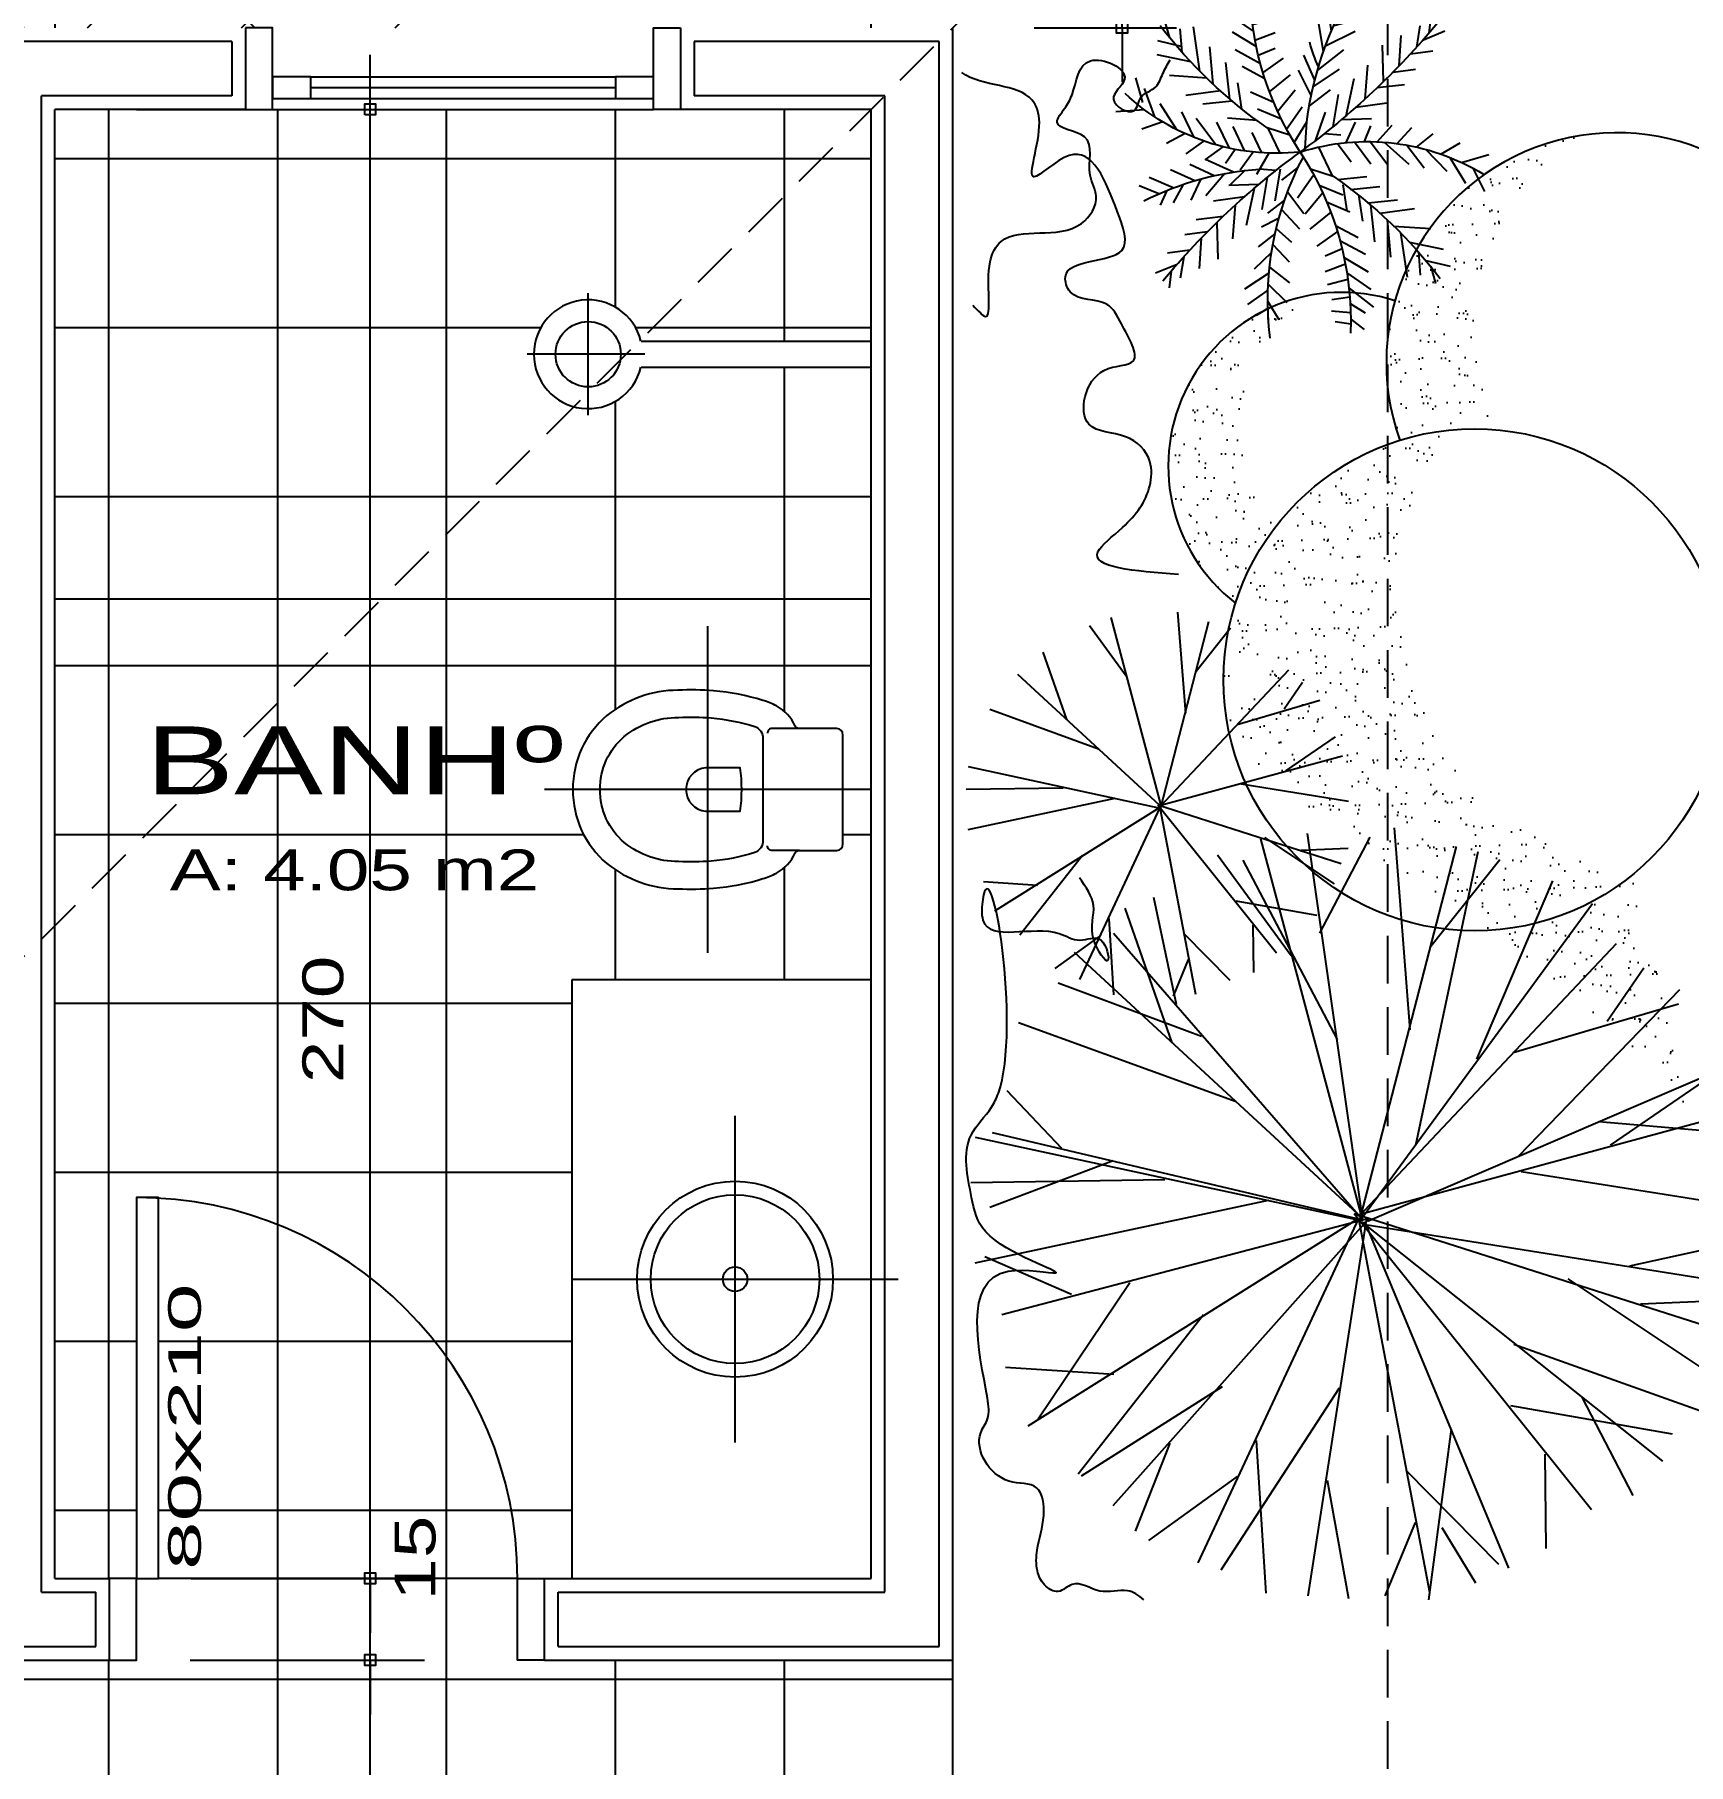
# Model space of a CAD drawing. Extents: x 2280 to 14192, y 1386 to 4696.
# Drawn here: x 5145.8 to 5449.8, y 3372.3 to 3690.2 of the extents above; entities that cross this region are included whole.
import ezdxf
from ezdxf.enums import TextEntityAlignment as Align

# ---------------------------------------------------------------- set-up
doc = ezdxf.new("R2010")
doc.units = 0
doc.header["$LTSCALE"] = 35
doc.linetypes.add('HIDDEN', pattern=[0.375, 0.25, -0.125])
doc.layers.get('0').update_dxf_attribs({"linetype": 'CONTINUOUS'})
doc.layers.get('DEFPOINTS').update_dxf_attribs({"linetype": 'CONTINUOUS'})
for name, color, linetype in [('COTA', 13, 'CONTINUOUS'), ('EQUIP', 7, 'CONTINUOUS'), ('EQUIP_I', 13, 'CONTINUOUS'), ('ESPECARQ', 2, 'CONTINUOUS'), ('ESQUADRIA', 2, 'CONTINUOUS'), ('HACHURA', 51, 'CONTINUOUS'), ('LINVISTA', 60, 'CONTINUOUS'), ('MOBIL_I', 13, 'CONTINUOUS'), ('PAREDE', 5, 'CONTINUOUS'), ('PROJECAO', 13, 'HIDDEN'), ('REG60-100', 7, 'CONTINUOUS'), ('UNIDADE', 4, 'CONTINUOUS'), ('VE', 118, 'CONTINUOUS'), ('VEGET', 108, 'CONTINUOUS'), ('VIDRO', 1, 'CONTINUOUS')]:
    doc.layers.add(name, color=color, linetype=linetype)
doc.styles.add('REGUA100', font='arial.ttf', dxfattribs={"width": 1.4})
doc.styles.add('REGUA60', font='romnswin.shx', dxfattribs={"width": 1.4})
doc.styles.get("Standard").update_dxf_attribs({"font": 'ISOCP'})
doc.dimstyles.new('ISO-25', dxfattribs={"dimtxt": 2.5, "dimasz": 2.5, "dimexe": 1.25, "dimexo": 0.625, "dimtad": 1, "dimdec": 4, "dimdsep": 46, "dimlunit": 6, "dimtxsty": 'Standard', "dimcen": 2.5, "dimadec": 0, "dimazin": 0, "dimtfac": 1, "dimtdec": 4, "dimtmove": 0, "dimatfit": 3, "dimfxl": 1, "dimtolj": 1, "dimtzin": 0, "dimarcsym": 0})
pattern_1 = [(360, (4414.2, 220.673), (8e-15, 31.0515), []), (90, (4414.2, 220.673), (-31.0515, 1e-14), [])]

# ---------------------------------------------------------------- blocks, each defined once
blk = doc.blocks.new('INDUNI1')
at = {"color": 0, "style": 'REGUA100', "width": 1.4, "flags": 8}
for tag, p in [('NOME1', (0, 0)), ('NOME2', (0, -4.286))]:
    blk.add_attdef(tag, text='', height=2.5, dxfattribs=at).set_placement(p, align=Align.CENTER)
at = {"layer": 'ESPECARQ', "style": 'REGUA60', "width": 1.4}
blk.add_attdef('AREA', text='', height=1.5, dxfattribs=at).set_placement((0, -7.813), align=Align.CENTER)
at = {"layer": 'ESPECARQ', "style": 'REGUA60', "width": 1.4, "flags": 8}
for tag, p in [('PISO', (0, -10.313)), ('REVPAR', (0, -12.813)), ('PEDIR', (0, -15.313))]:
    blk.add_attdef(tag, text='', height=1.5, dxfattribs=at).set_placement(p, align=Align.CENTER)
blk = doc.blocks.new('SAL41S_2')
at = {"layer": 'EQUIP_I'}
for radius in [18, 15.5, 2.25]:
    blk.add_circle((0, -26.5), radius, dxfattribs=at)
blk = doc.blocks.new('A$C3E6C4F49')
at = {"layer": 'ESPECARQ', "color": 1, "ltscale": 0.35}
blk.add_line((0, 30), (60, 30), dxfattribs=at)
blk.add_lwpolyline([(30, 0), (30, 60)], dxfattribs=at)
blk = doc.blocks.new('A$C49417C05')
at = {"layer": 'EQUIP', "ltscale": 0.35, "rotation": 180}
blk.add_blockref('SAL41S_2', (30, 3.5), dxfattribs=at)
at = {"layer": 'ESPECARQ', "ltscale": 0.35}
blk.add_blockref('A$C3E6C4F49', (0, 0), dxfattribs=at)
blk = doc.blocks.new('SAP31S_2')
at = {"layer": 'EQUIP', "color": 0, "linetype": 'ByBlock'}
blk.add_lwpolyline([(0, -7.35), (-10, -7.35, 0.411177), (-11.2, -8.45), (-11.2, -15.35, -0.293607), (-11.65, -16.15, 0.168721), (-15.35, -19.55, 0.065493), (-16.38, -22.07, 0.054217), (-18.13, -31.13, 0.032691), (-18.25, -37.67, 0.170487), (-13.61, -50.73, 0.222764), (0, -57, 0.222764), (13.61, -50.73, 0.170487), (18.25, -37.67, 0.032691), (18.13, -31.13, 0.054217), (16.38, -22.07, 0.065493), (15.35, -19.55, 0.168721), (11.65, -16.15, -0.293607), (11.2, -15.35), (11.2, -8.45, 0.411177), (10, -7.35)], format="xyb", close=True, dxfattribs=at)
at = {"layer": 'EQUIP_I'}
for points in [[(-11.2, -15.35), (-11.2, -20.4, 0.448446), (-10.35, -21.2)], [(11.2, -15.35), (11.2, -20.4, -0.448446), (10.35, -21.2)], [(-0.05, -57, 0.000669), (0, -57, 0.170487)]]:
    blk.add_lwpolyline(points, format="xyb", dxfattribs=at)
for points in [[(0, -52, -0.222371), (-9.75, -47.55, -0.171293), (-13.25, -37.55, -0.033324), (-13.15, -31.55, -0.054221), (-11.6, -23.55, -0.314946), (-9.35, -22.05), (0, -22.05), (9.35, -22.05, -0.314946), (11.6, -23.55, -0.054221), (13.15, -31.55, -0.033324), (13.25, -37.55, -0.171293), (9.75, -47.55, -0.222371)], [(4, -32.55), (4, -26.25, 0.075), (-4, -26.25), (-4, -32.55, 0.9125)]]:
    blk.add_lwpolyline(points, format="xyb", close=True, dxfattribs=at)
blk = doc.blocks.new('A$C198B71F5')
at = {"layer": 'EQUIP', "ltscale": 0.35, "rotation": 89.99999999999999}
blk.add_blockref('SAP31S_2', (-2.18, 30), dxfattribs=at)
at = {"layer": 'ESPECARQ', "ltscale": 0.35, "rotation": 270}
blk.add_blockref('A$C3E6C4F49', (0, 60), dxfattribs=at)
blk = doc.blocks.new('SACHS__2')
at = {"layer": 'EQUIP', "color": 0, "linetype": 'ByBlock'}
for p, q in [((42.29, 2.4), (0, 2.4)), ((0, 2.4), (0, -2.4)), ((42.29, -2.4), (0, -2.4))]:
    blk.add_line(p, q, dxfattribs=at)
blk.add_arc((52, 0), 10, 193.8865, 166.1135, dxfattribs=at)
at = {"layer": 'EQUIP_I'}
for p, q in [((52, 11.2), (52, -11.2)), ((41.6, 0), (63.2, 0))]:
    blk.add_line(p, q, dxfattribs=at)
blk.add_circle((52, 0), 6, dxfattribs=at)
blk = doc.blocks.new('ARVE07P')
for p, q in [((-0.034, 0.376), (-0.0052, 0.4937)), ((-0.0211, 0.2785), (-0.1024, 0.4764)), ((0.0077, -0.006), (-0.0473, 0.4838)), ((0.1023, 0.1933), (0.113, 0.4711)), ((-0.1944, 0.2383), (-0.1892, 0.4486)), ((0.0051, -0.0043), (0.2231, 0.4338)), ((0.1577, 0.2986), (0.2678, 0.4063)), ((0.0077, -0.006), (-0.3045, 0.3662)), ((0.2497, 0.1535), (0.352, 0.3486)), ((-0.2468, 0.2936), (-0.3651, 0.3186)), ((0.3125, 0.2633), (0.3886, 0.2961)), ((-0.3019, 0.1232), (-0.3965, 0.2633)), ((0.0051, 0.0006), (0.4123, 0.2559)), ((0.0025, 0.0006), (-0.4489, 0.1834)), ((-0.3651, 0.1482), (-0.4648, 0.1285)), ((0.3624, 0.0232), (0.4884, 0.0883)), ((0.0025, 0.0031), (0.4939, 0.0306)), ((0.0025, 0.0006), (-0.47, -0.1145)), ((0.0025, 0.0006), (-0.3414, -0.3625)), ((0, 0.0031), (0.0081, -0.5002)), ((0.0081, 0.0031), (0.4544, -0.217)), ((0.2523, 0.0182), (0.5017, -0.0519)), ((-0.3019, -0.0719), (-0.4911, -0.0219)), ((0.0081, -0.0018), (0.2652, -0.4224)), ((-0.3518, -0.0871), (-0.4545, -0.1822)), ((0.0025, -0.117), (-0.1497, -0.4699)), ((0.3151, -0.1494), (0.423, -0.2674)), ((-0.1574, -0.1695), (-0.3887, -0.2871)), ((0.1182, -0.1822), (0.1629, -0.4752)), ((0.0025, -0.2522), (-0.0499, -0.4949)), ((-0.2546, -0.2674), (-0.2731, -0.4051)), ((0.1762, -0.2773), (0.3336, -0.3699)), ((0.3336, -0.3699), (0.3336, -0.3699))]:
    blk.add_line(p, q)
blk = doc.blocks.new('FLOR2')
at = {"layer": 'VE', "color": 82}
for p, q in [((-80.3, 253.3), (-101.6, 282.1)), ((-82.6, 266.8), (-71.8, 290.5)), ((-77.5, 238.1), (-64.7, 269)), ((53.7, 258.4), (40.8, 273)), ((53.2, 243.8), (73.7, 286)), ((-74.7, 224.4), (-101.7, 246.3)), ((-69.4, 199.7), (-47.7, 241.3)), ((52.3, 229.2), (26.3, 258.5)), ((51.1, 215.2), (79.6, 258.5)), ((49.4, 200.4), (16.6, 234.2)), ((48.1, 190.9), (79.6, 229.4)), ((-66.3, 186.3), (-93.5, 208.1)), ((-61.3, 166.2), (-30.7, 213.6)), ((43.9, 166.6), (16.6, 210)), ((42.1, 157.4), (74.8, 195.4)), ((187.8, 178.2), (161.1, 191.4)), ((197.1, 193.1), (174.8, 202.3)), ((193, 186.4), (218.9, 189.4)), ((-57.8, 153.1), (-91, 179.1)), ((-50.9, 128.4), (-27.3, 174.9)), ((34.9, 127.8), (16.6, 176)), ((174.2, 158.1), (152.7, 176.1)), ((179.9, 166.3), (207.2, 166.2)), ((-228.8, 121.8), (-258.8, 154)), ((-195.2, 116.4), (-211.3, 146.7)), ((-157.4, 106.1), (-168.5, 136.9)), ((-45.4, 110.2), (-82.7, 140.9)), ((-39.3, 91.1), (-19.9, 146.4)), ((27.5, 102.9), (6.9, 146.9)), ((30.7, 113.1), (65.1, 137.2)), ((141.8, 117.9), (121.5, 144.1)), ((157.5, 136.3), (134.7, 159.9)), ((166, 147.1), (213.3, 152.2)), ((-248.3, 123.4), (-282.9, 101.8)), ((-209.5, 119.1), (-251.1, 97.5)), ((-171.1, 110.4), (-216.8, 98.5)), ((-128.8, 95.1), (-135.3, 128.2)), ((-101.1, 81.5), (-107.5, 115.3)), ((-36.3, 82.2), (-75, 107.5)), ((-30.9, 66.6), (-12.1, 113)), ((17.2, 73.9), (2, 112.9)), ((23.1, 89.8), (60.2, 112.9)), ((105, 81.1), (89.8, 117)), ((125.4, 100.5), (108.7, 123.5)), ((134.9, 110.4), (178, 110.1)), ((150.9, 128.4), (195.6, 131.1)), ((-143, 100.9), (-184.2, 85)), ((-110.7, 86.6), (-160.6, 77.4)), ((-84.2, 71.5), (-80.2, 97.5)), ((-61, 55.7), (-56.7, 89.9)), ((54.7, 41.9), (48.8, 84.2)), ((81.1, 61.1), (66.9, 100.4)), ((115.6, 91), (160.4, 89.1)), ((189.8, 32.5), (233.7, 85.8)), ((-91.7, 76.1), (-133.4, 59.7)), ((-71.4, 63.1), (-110.4, 47.3)), ((-25, 50.2), (-47.6, 61.3)), ((-18.6, 33.4), (-9.2, 79.1)), ((28.8, 25.6), (25.9, 67.6)), ((97.7, 74.8), (137.5, 72.5)), ((127.7, 19.7), (162.5, 64.9)), ((161.6, 26), (195.9, 72.7)), ((228.3, 43.3), (249.4, 72.6)), ((256.3, 52.6), (276.4, 71.1)), ((-79, 0.2), (-115.2, 27.6)), ((-50.4, 47.4), (-82.6, 34.3)), ((-27.9, 27.5), (-69, 0.4)), ((-11.4, 15.4), (7.9, 51.4)), ((7.7, 13.9), (7.9, 51.4)), ((43.6, 34.6), (82.9, 28.8)), ((67, 50.6), (105.8, 45.4)), ((103.6, 16.2), (129.9, 47.5)), ((175.1, 28.9), (226.4, 2.4)), ((209.1, 37.6), (258.9, 19.8)), ((234.1, 50.4), (269.5, 38.8)), ((-190.4, -16.5), (-241.7, 10.1)), ((-162.2, -10.6), (-203.9, 23.1)), ((-138.3, -6.5), (-174.5, 20.9)), ((-104.1, -2.9), (-140.4, 24.4)), ((-34.8, -7.8), (-70.5, 0.7)), ((17.8, -11.5), (53.6, 12.1)), ((19.5, 20.2), (55.1, 11.7)), ((74.5, 13.1), (115.2, -7.4)), ((122.9, 19), (159.1, -8.4)), ((146.8, 23), (188.6, -10.7)), ((-260.6, -36.3), (-297.5, -24.2)), ((-224.4, -25.1), (-274.3, -7.4)), ((-205.1, -20), (-249, -73.3)), ((-176.9, -13.5), (-211.2, -60.3)), ((-143.1, -7.2), (-177.8, -52.5)), ((-119, -3.8), (-145.3, -35)), ((-90.2, -2.9), (-116.5, -34.1)), ((-59, -22.2), (-98.2, -16.3)), ((-43.8, -14.7), (-40.9, -56.7)), ((-17.4, -15.4), (-5.3, -45.9)), ((32.9, -20.5), (32.1, -58.5)), ((42.4, -25.6), (71.3, -6.3)), ((66.1, -36.8), (101.2, -13.5)), ((88.6, -45.5), (126.2, -21)), ((-271.7, -40.1), (-291.8, -58.6)), ((-243.7, -30.8), (-264.8, -60.1)), ((-82.4, -38.1), (-121.1, -32.9)), ((-96.4, -48.6), (-82.2, -87.9)), ((-70, -29.4), (-64.1, -71.7)), ((5.3, -32.4), (-13.4, -78.7)), ((9.6, -37.7), (32.3, -48.8)), ((54.4, -31.5), (57.1, -66)), ((80.3, -42.5), (81.7, -68.7)), ((98.9, -48.8), (111.9, -80.7)), ((109.3, -51.9), (156.4, -33)), ((143.9, -59.5), (181, -35.7)), ((173.3, -63.2), (215.7, -42.4)), ((212.6, -64.1), (249.1, -34.6)), ((240.1, -54.5), (268.6, -27.6)), ((-131, -78.5), (-175.7, -76.6)), ((-113, -62.3), (-152.8, -60)), ((-120.3, -68.7), (-105.1, -104.5)), ((-23.5, -56.8), (-61.5, -71.9)), ((-25.5, -69.9), (-13.5, -100.4)), ((15.6, -54.2), (-3.2, -100.5)), ((23.9, -78.7), (4.6, -133.9)), ((21, -69.7), (59.6, -95)), ((50.8, -62.6), (58.9, -94.5)), ((64.2, -73.5), (111.4, -79.4)), ((128.7, -56.7), (141.8, -87.8)), ((159, -61.7), (176, -89.7)), ((198, -64.3), (219.9, -90.7)), ((232.1, -62.8), (267.9, -88.5)), ((-150.3, -97.9), (-193.3, -97.6)), ((-157.1, -105.4), (-136.8, -131.7)), ((-140.7, -88), (-124, -111.1)), ((-28.9, -84.6), (-68.3, -95.7)), ((-31.5, -100), (-16.7, -124.3)), ((30, -97.7), (67.4, -128.4)), ((74.6, -82.5), (81.9, -127.1)), ((87.1, -94.1), (128.1, -98.7)), ((-166.3, -115.9), (-211, -118.7)), ((-172.9, -123.8), (-150, -147.4)), ((-37.2, -114.1), (-68.5, -119.5)), ((-39.9, -122.1), (-27.9, -152.6)), ((35.5, -115.9), (12, -162.5)), ((101.9, -109), (98.1, -145.2)), ((108.6, -116.2), (149.5, -121.2)), ((120.9, -130.2), (119.1, -162.8)), ((-181.4, -134.6), (-228.6, -139.7)), ((-195.2, -153.8), (-222.5, -153.8)), ((-189.5, -145.7), (-168.1, -163.6)), ((-45.5, -137.8), (-81, -147.5)), ((-50.1, -149.5), (-40.8, -185.5)), ((45.9, -153.7), (15.3, -201.1)), ((42.5, -140.6), (75.6, -166.6)), ((131.2, -142.8), (171.4, -148.5)), ((137.7, -151.4), (134.9, -176.1)), ((-208.4, -174), (-234.3, -177)), ((-212.4, -180.7), (-190.1, -189.9)), ((-203.2, -165.8), (-176.5, -178.9)), ((-59.4, -170.6), (-98.3, -175.1)), ((-63.4, -178.9), (-44, -219.3)), ((50.9, -173.8), (78.2, -195.6)), ((145.5, -162.1), (177.9, -167.4)), ((-71.3, -194.2), (-110.7, -203.1)), ((-75.6, -202), (-60.4, -237.2)), ((54.1, -187.2), (32.4, -228.8)), ((59.4, -211.9), (86.4, -233.9)), ((-84.5, -217), (-113.5, -232.1)), ((-90.3, -226.2), (-80.6, -245)), ((62.1, -225.6), (49.4, -256.6)), ((67.3, -254.3), (56.5, -278)), ((64.9, -240.8), (86.2, -269.6))]:
    blk.add_line(p, q, dxfattribs=at)
for centre, radius, start, end in [((1087.9, 462.4), 1186.7, 188.516, 202.6061), ((-486.5, 269.5), 540.3, 336.1944, 2.2987), ((-211.8, 435.3), 475.2, 295.4351, 330.987), ((-111.8, 349.6), 262, 304.4561, 313.2891), ((-266.2, -219.1), 342.9, 41.079, 90.2435), ((11.4, 742.8), 732.4, 273.4205, 291.3892), ((-26.8, -730.3), 732.4, 93.4205, 111.3892), ((196.4, -422.9), 475.2, 115.4351, 150.987), ((-481.7, 27.7), 466.5, 321.3423, 356.988), ((200.6, 278.7), 342.9, 232.5988, 281.7634), ((-1103.2, -449.9), 1186.7, 8.516, 22.6061), ((-241, -435.3), 473.3, 32.1218, 54.7349)]:
    blk.add_arc(centre, radius, start, end, dxfattribs=at)
blk = doc.blocks.new('A$C13283FC8')
at = {"layer": 'VEGET', "ltscale": 0.35}
h = blk.add_hatch(dxfattribs=at)
h.set_pattern_fill('AR-SAND,_O', color=256, scale=0.12, angle=309.8856)
h.set_pattern_definition([(281.74331, (-2933.2584, 401.8604), (-3.979591, -4.323351), [0, -4.63296, 0, -5.1816, 0, -4.953]), (311.7433, (-2933.2584, 401.8604), (-1.52963, -10.03749), [0, -2.49936, 0, -4.17576, 0, -1.6002]), (351.74331, (-2936.098, 404.308), (7.178755, -6.209839), [0, -1.524, 0, -5.4864, 0, -7.1628]), (1.7433, (-2936.098, 404.308), (5.194157, -8.008235), [0, -0.762, 0, -3.59664, 0, -4.1148])])
edge = h.paths.add_edge_path()
edge.add_ellipse((94.25, 169.12), major_axis=(-32.6, 32.63), ratio=1, start_angle=6.8871, end_angle=27.2758)
edge.add_ellipse((69.86, 208.42), major_axis=(-22.56, 22.58), ratio=1, start_angle=-35.8626, end_angle=97.2756, ccw=False)
edge.add_ellipse((79.2, 215.89), major_axis=(-19.8, 19.82), ratio=1, start_angle=345.9313, end_angle=445.7764)
edge = h.paths.add_edge_path()
edge.add_ellipse((94.25, 169.12), major_axis=(-32.63, -32.6), ratio=1, start_angle=48.2922, end_angle=84.5772, ccw=False)
edge.add_spline(control_points=[(133.27, 90.7), (119.32, 104.93), (93, 127.91), (63.81, 146.33), (50.79, 153.66)], knot_values=[1120.512138, 1120.512138, 1120.512138, 1120.512138, 1219.571794, 1294.919175, 1294.919175, 1294.919175, 1294.919175], degree=3, periodic=0)
edge.add_line((95.12, 124.41), (95.49, 131.8))
edge.add_line((95.49, 131.8), (91.68, 127.03))
edge.add_ellipse((94.25, 169.12), major_axis=(-32.6, 32.63), ratio=1, start_angle=421.6494, end_angle=424.6142, ccw=False)
edge.add_line((50.05, 155.93), (54.51, 155.22))
edge.add_line((54.51, 155.22), (50.76, 157.2))
edge.add_line((50.76, 157.2), (49.72, 157.1))
edge.add_ellipse((94.25, 169.12), major_axis=(-32.6, 32.63), ratio=1, start_angle=417.3446, end_angle=420.1386, ccw=False)
edge.add_line((49.19, 159.28), (53.23, 162.6))
edge.add_line((53.23, 162.6), (48.78, 161.39))
edge.add_ellipse((94.25, 169.12), major_axis=(-32.63, -32.6), ratio=1, start_angle=319.2733, end_angle=324.6803, ccw=False)
edge.add_ellipse((94.25, 169.12), major_axis=(-32.6, 32.63), ratio=1, start_angle=320.7025, end_angle=409.2733, ccw=False)
edge.add_ellipse((132.24, 184.94), major_axis=(-36.87, -36.83), ratio=1, start_angle=-80.2252, end_angle=35.5049)
edge = h.paths.add_edge_path()
edge.add_ellipse((94.25, 169.12), major_axis=(-32.6, 32.63), ratio=1, start_angle=309.1894, end_angle=332.3708)
edge.add_ellipse((120.35, 227.36), major_axis=(-29.9, 29.93), ratio=1, start_angle=323.9355, end_angle=424.6529, ccw=False)
edge.add_ellipse((136.63, 233.78), major_axis=(-29.78, -29.75), ratio=1, start_angle=257.8639, end_angle=341.5095)
blk.add_circle((94.25, 169.12), 46.13, dxfattribs=at)
for centre, radius, start, end in [((120.35, 227.36), 42.3, 292.0982, 199.6229), ((69.86, 208.42), 31.91, 72.1891, 232.2457)]:
    blk.add_arc(centre, radius, start, end, dxfattribs=at)
for points, knots in [([(2.06, 237.95), (3.06, 236.88), (6.15, 233.47), (3.87, 244.62), (8.78, 253.33), (20.33, 248.84), (25.74, 257.61), (22.43, 262.58), (25.39, 269.9), (15.91, 270.37), (19.09, 274.25), (20.99, 277.58), (21.6, 285.57), (32.99, 280.34), (25.65, 275.82), (32.21, 272.18), (32.52, 276.88), (35.95, 277.57), (36.87, 280.64), (37.84, 282.25), (38.32, 283.05)], [204.210503, 204.210503, 204.210503, 204.210503, 210.450777, 227.18311, 234.30736, 259.533939, 269.031507, 275.744101, 287.612719, 297.099798, 301.849297, 306.597365, 318.471114, 330.330349, 337.454598, 344.570293, 349.319792, 354.62839, 359.37789, 364.127389, 364.127389, 364.127389, 364.127389]), ([(39.85, 188.5), (31.75, 189.1), (20.31, 189.95), (30.9, 197.83), (34.69, 202.96), (35.17, 210.1), (30.35, 214.86), (20.51, 214.3), (23.3, 227.39), (34.06, 226.51), (29.5, 233.96), (26.85, 239.61), (20.19, 238.38), (17.5, 246.82), (32.37, 245.14), (27.76, 257.45), (22.8, 270.39), (10.18, 257.27), (15.35, 270.06), (12.24, 279.12), (3.86, 277.92), (0, 280.75)], [0, 0, 0, 0, 25.665497, 36.27573, 51.469321, 58.978119, 69.596004, 81.459359, 98.577314, 108.065164, 119.938913, 127.446353, 139.310568, 144.060068, 163.183022, 175.289854, 197.802074, 210.450777, 227.18311, 234.30736, 257.479785, 257.479785, 257.479785, 257.479785]), ([(33.48, 0), (32.52, 0.89), (30.17, 2.39), (25.27, 0.62), (20.9, 4.18), (17.84, 0.81), (14.9, 2.69), (13.58, 5.59), (13.76, 10.18), (15.52, 14.71), (14.67, 21.88), (6.44, 20.68), (1.56, 28.73), (5.28, 33.48), (3.75, 43.57), (-1.26, 63.65), (24.56, 58.38), (3.48, 64.97), (1.64, 75.24), (-0.46, 84.51), (5.1, 89.52), (11.4, 102.46), (4.93, 142.77), (3.05, 120), (15.33, 124.98), (21.43, 120.47), (26.1, 122.92), (27.84, 114.98), (22.7, 122.63), (25.35, 127.43), (22.82, 131.03), (21.63, 132.73)], [218.200253, 218.200253, 218.200253, 218.200253, 224.131395, 232.60866, 241.347368, 246.087397, 250.827379, 255.570772, 261.936148, 272.754657, 281.502492, 290.24125, 307.342719, 312.086112, 318.451488, 357.853921, 372.335093, 397.057912, 408.482214, 427.578341, 438.18282, 442.92619, 502.487338, 508.852714, 532.548181, 539.250821, 545.608718, 552.31763, 559.965115, 570.574009, 580.060773, 580.060773, 580.060773, 580.060773])]:
    blk.add_open_spline(points, degree=3, knots=knots, dxfattribs=at)
at = {"layer": 'VEGET', "ltscale": 0.35, "extrusion": (0, 0, -1)}
for name, p, xscale, yscale, zscale, rotation in [('FLOR2', (-61.04, 265.96), 0.1189726561002201, 0.1189726561002201, -0.1189726561002201, 31.26095674170154), ('ARVE07P', (-36.33, 145.51), 71.78676003025402, 71.78676003025402, -71.786760030254, 101.2885765703265), ('ARVE07P', (-73.45, 70.07), 143.573520060508, 143.573520060508, -143.573520060508, 215.3087802140127), ('ARVE07P', (-72.75, 69.8), 143.573520060508, 143.573520060508, -143.573520060508, 101.2885765703265)]:
    blk.add_blockref(name, p, dxfattribs=dict(at, xscale=xscale, yscale=yscale, zscale=zscale, rotation=rotation))
blk = doc.blocks.new('COTAPT')
at = {"color": 0, "linetype": 'ByBlock'}
blk.add_line((0, 0), (200, 0), dxfattribs=at)
at = {"color": 6, "linetype": 'ByBlock'}
blk.add_lwpolyline([(-20, 20), (20, 20), (20, -20), (-20, -20)], close=True, dxfattribs=at)
blk = doc.blocks.new('*D178')
at = {"color": 0, "linetype": 'ByBlock'}
for p, q in [((5174.44, 3391.45), (5217.51, 3391.45)), ((5207.51, 3291.5), (5207.51, 3391.4)), ((5174.44, 3291.45), (5217.51, 3291.45))]:
    blk.add_line(p, q, dxfattribs=at)
at = {"layer": 'DEFPOINTS', "color": 0, "linetype": 'ByBlock'}
for p in [(5159.44, 3391.45), (5207.51, 3391.45), (5159.44, 3291.45)]:
    blk.add_point(p, dxfattribs=at)
at = {"color": 0, "linetype": 'ByBlock', "xscale": 0.05, "yscale": 0.05, "zscale": 0.05}
for p, rotation in [((5207.51, 3391.45), 90), ((5207.51, 3291.45), 270)]:
    blk.add_blockref('COTAPT', p, dxfattribs=dict(at, rotation=rotation))
at = {"color": 2, "linetype": 'ByBlock', "insert": (5198.86, 3341.45), "char_height": 7.5, "attachment_point": 5, "rotation": 90, "style": 'REGUA60'}
blk.add_mtext('\\A1;100', dxfattribs=at)
blk = doc.blocks.new('*D179')
at = {"color": 0, "linetype": 'ByBlock'}
for p, q in [((5174.58, 3406.45), (5217.51, 3406.45)), ((5207.51, 3391.5), (5207.51, 3406.4))]:
    blk.add_line(p, q, dxfattribs=at)
at = {"layer": 'DEFPOINTS', "color": 0, "linetype": 'ByBlock'}
for p in [(5159.58, 3406.45), (5207.51, 3406.45), (5159.44, 3391.45)]:
    blk.add_point(p, dxfattribs=at)
at = {"color": 0, "linetype": 'ByBlock', "xscale": 0.05, "yscale": 0.05, "zscale": 0.05}
for p, rotation in [((5207.51, 3406.45), 90), ((5207.51, 3391.45), 270)]:
    blk.add_blockref('COTAPT', p, dxfattribs=dict(at, rotation=rotation))
at = {"color": 2, "linetype": 'ByBlock', "insert": (5215.81, 3410.18), "char_height": 7.5, "attachment_point": 5, "rotation": 90, "style": 'REGUA60'}
blk.add_mtext('\\A1;15', dxfattribs=at)
blk = doc.blocks.new('*D180')
at = {"color": 0, "linetype": 'ByBlock'}
for p, q in [((5164.58, 3676.45), (5217.51, 3676.45)), ((5207.51, 3406.5), (5207.51, 3676.4))]:
    blk.add_line(p, q, dxfattribs=at)
at = {"layer": 'DEFPOINTS', "color": 0, "linetype": 'ByBlock'}
for p in [(5149.58, 3676.45), (5207.51, 3676.45), (5159.58, 3406.45)]:
    blk.add_point(p, dxfattribs=at)
at = {"color": 0, "linetype": 'ByBlock', "xscale": 0.05, "yscale": 0.05, "zscale": 0.05}
for p, rotation in [((5207.51, 3676.45), 90), ((5207.51, 3406.45), 270)]:
    blk.add_blockref('COTAPT', p, dxfattribs=dict(at, rotation=rotation))
at = {"color": 2, "linetype": 'ByBlock', "insert": (5198.86, 3509.19), "char_height": 7.5, "attachment_point": 5, "rotation": 90, "style": 'REGUA60'}
blk.add_mtext('\\A1;270', dxfattribs=at)
blk = doc.blocks.new('*D182')
at = {"color": 0, "linetype": 'ByBlock'}
for p, q in [((5307.08, 3793.3), (5313.41, 3814.4)), ((5313.41, 3814.4), (5338.71, 3814.4)), ((5299.58, 3691.45), (5299.58, 3803.3)), ((5314.53, 3793.3), (5299.63, 3793.3))]:
    blk.add_line(p, q, dxfattribs=at)
at = {"layer": 'DEFPOINTS', "color": 0, "linetype": 'ByBlock'}
for p in [(5299.58, 3793.3), (5314.58, 3691.45), (5299.58, 3676.45)]:
    blk.add_point(p, dxfattribs=at)
at = {"color": 0, "linetype": 'ByBlock', "xscale": 0.05, "yscale": 0.05, "zscale": 0.05, "rotation": 180}
blk.add_blockref('COTAPT', (5299.58, 3793.3), dxfattribs=at)
at = {"color": 0, "linetype": 'ByBlock', "xscale": 0.05, "yscale": 0.05, "zscale": 0.05}
blk.add_blockref('COTAPT', (5314.58, 3793.3), dxfattribs=at)
at = {"color": 2, "linetype": 'ByBlock', "insert": (5318.31, 3814.4), "char_height": 7.5, "attachment_point": 4, "style": 'REGUA60'}
blk.add_mtext('\\A1;15', dxfattribs=at)
blk = doc.blocks.new('*D183')
at = {"color": 0, "linetype": 'ByBlock'}
for p, q in [((5149.58, 3691.45), (5149.58, 3803.3)), ((5299.53, 3793.3), (5149.63, 3793.3))]:
    blk.add_line(p, q, dxfattribs=at)
at = {"layer": 'DEFPOINTS', "color": 0, "linetype": 'ByBlock'}
for p in [(5149.58, 3793.3), (5149.58, 3676.45), (5299.58, 3676.45)]:
    blk.add_point(p, dxfattribs=at)
at = {"color": 0, "linetype": 'ByBlock', "xscale": 0.05, "yscale": 0.05, "zscale": 0.05, "rotation": 180}
blk.add_blockref('COTAPT', (5149.58, 3793.3), dxfattribs=at)
at = {"color": 0, "linetype": 'ByBlock', "xscale": 0.05, "yscale": 0.05, "zscale": 0.05}
blk.add_blockref('COTAPT', (5299.58, 3793.3), dxfattribs=at)
at = {"color": 2, "linetype": 'ByBlock', "insert": (5224.58, 3801.95), "char_height": 7.5, "attachment_point": 5, "style": 'REGUA60'}
blk.add_mtext('\\A1;150', dxfattribs=at)
blk = doc.blocks.new('*D184')
at = {"color": 0, "linetype": 'ByBlock'}
for p, q in [((5142.08, 3793.3), (5148.41, 3814.4)), ((5148.41, 3814.4), (5173.71, 3814.4)), ((5134.58, 3691.45), (5134.58, 3803.3)), ((5149.53, 3793.3), (5134.63, 3793.3))]:
    blk.add_line(p, q, dxfattribs=at)
at = {"layer": 'DEFPOINTS', "color": 0, "linetype": 'ByBlock'}
for p in [(5134.58, 3793.3), (5134.58, 3676.45), (5149.58, 3676.45)]:
    blk.add_point(p, dxfattribs=at)
at = {"color": 0, "linetype": 'ByBlock', "xscale": 0.05, "yscale": 0.05, "zscale": 0.05, "rotation": 180}
blk.add_blockref('COTAPT', (5134.58, 3793.3), dxfattribs=at)
at = {"color": 0, "linetype": 'ByBlock', "xscale": 0.05, "yscale": 0.05, "zscale": 0.05}
blk.add_blockref('COTAPT', (5149.58, 3793.3), dxfattribs=at)
at = {"color": 2, "linetype": 'ByBlock', "insert": (5153.31, 3814.4), "char_height": 7.5, "attachment_point": 4, "style": 'REGUA60'}
blk.add_mtext('\\A1;15', dxfattribs=at)
blk = doc.blocks.new('*D200')
at = {"color": 0, "linetype": 'ByBlock'}
for p, q in [((5329.58, 3841.45), (5355.71, 3841.45)), ((5345.71, 3691.5), (5345.71, 3841.4)), ((5329.58, 3691.45), (5355.71, 3691.45))]:
    blk.add_line(p, q, dxfattribs=at)
at = {"layer": 'DEFPOINTS', "color": 0, "linetype": 'ByBlock'}
for p in [(5314.58, 3841.45), (5345.71, 3841.45), (5314.58, 3691.45)]:
    blk.add_point(p, dxfattribs=at)
at = {"color": 0, "linetype": 'ByBlock', "xscale": 0.05, "yscale": 0.05, "zscale": 0.05}
for p, rotation in [((5345.71, 3841.45), 90), ((5345.71, 3691.45), 270)]:
    blk.add_blockref('COTAPT', p, dxfattribs=dict(at, rotation=rotation))
at = {"color": 2, "linetype": 'ByBlock', "insert": (5337.06, 3766.45), "char_height": 7.5, "attachment_point": 5, "rotation": 90, "style": 'REGUA60'}
blk.add_mtext('\\A1;150', dxfattribs=at)

msp = doc.modelspace()

# ---------------------------------------------------------------- hatches: boundary and pattern name
at = {"layer": 'HACHURA'}
h = msp.add_hatch(dxfattribs=at)
h.set_pattern_fill('PDRETG', color=256, scale=200, angle=45, style=0)
h.set_pattern_definition([(45, (4414.2, 220.67), (-141.421, 141.421), [150, -50]), (45, (4407.13, 227.74), (-141.421, 141.421), [-60, 60, -30, 50]), (45, (4400.06, 234.81), (-141.421, 141.421), [-90, 110]), (45, (4392.99, 241.89), (-141.421, 141.421), [90, -110]), (45, (4385.92, 248.96), (-141.421, 141.421), [-40, 160]), (45, (4378.85, 256.03), (-141.421, 141.421), [70, -50, 60, -20]), (45, (4421.27, 312.6), (-141.421, 141.421), [160, -40]), (45, (4357.63, 263.1), (-141.421, 141.421), [110, -90]), (45, (4329.35, 248.96), (-141.421, 141.421), [90, -110]), (45, (4350.56, 284.31), (-141.421, 141.421), [160, -40]), (45, (4343.49, 291.38), (-141.421, 141.421), [-80, 50, -30, 40]), (45, (4407.13, 369.17), (-141.421, 141.421), [120, -80]), (45, (4343.49, 319.67), (-141.421, 141.421), [80, -40, 30, -50]), (45, (4364.7, 355.02), (-141.421, 141.421), [80, -30, 50, -40]), (45, (4414.2, 418.66), (-141.421, 141.421), [120, -80]), (45, (4350.56, 369.17), (-141.421, 141.421), [80, -120]), (45, (4371.77, 404.52), (-141.421, 141.421), [90, -110]), (45, (4364.7, 411.6), (-141.421, 141.421), [-60, 140]), (45, (4315.2, 376.24), (-141.421, 141.421), [60, -140]), (45, (4350.56, 425.73), (-141.421, 141.421), [140, -60]), (135, (4357.63, 277.24), (-141.421, -141.421), [30, -80, 70, -20]), (135, (4364.7, 298.45), (-141.421, -141.421), [50, -30, 20, -100]), (135, (4400.06, 277.24), (-141.421, -141.421), [20, -180]), (135, (4421.27, 270.17), (-141.421, -141.421), [20, -120, 30, -30]), (135, (4400.06, 305.53), (-141.421, -141.421), [20, -180]), (135, (4456.63, 263.1), (-141.421, -141.421), [30, -90, 50, -30]), (135, (4435.41, 298.45), (-141.421, -141.421), [30, -170]), (135, (4407.13, 340.88), (-141.421, -141.421), [30, -10, 20, -140]), (135, (4470.77, 291.38), (-141.421, -141.421), [30, -170]), (135, (4442.48, 333.8), (-141.421, -141.421), [30, -10, 30, -20, 50, -60]), (135, (4456.63, 347.95), (-141.421, -141.421), [-140, 20, -20, 20]), (135, (4442.48, 376.24), (-141.421, -141.421), [20, -180]), (135, (4499.05, 333.8), (-141.421, -141.421), [20, -70, 50, -60]), (135, (4484.91, 362.1), (-141.421, -141.421), [10, -130, 30, -30]), (135, (4484.91, 376.24), (-141.421, -141.421), [50, -50, 30, -70]), (135, (4456.63, 418.66), (-141.421, -141.421), [30, -50, 20, -100]), (135, (4513.2, 376.24), (-141.421, -141.421), [20, -180]), (135, (4506.12, 397.45), (-141.421, -141.421), [20, -60, 30, -90])])
h.paths.add_polyline_path([(4688.576, 3841.448), (4356.161, 4173.863), (4271.309, 4089.01), (4062.971, 3880.673, -0.1474768), (3997.447, 3758.58), (4224.579, 3531.448), (4224.579, 3691.448)])
h.paths.add_polyline_path([(5214.579, 3841.448), (4688.576, 3841.448), (4224.579, 3691.448), (5214.579, 3691.448)])
h.paths.add_polyline_path([(4272.546, 3871.021), (4482.623, 3871.021), (4482.623, 3890.41), (4272.546, 3890.41)], flags=24)
h.paths.add_polyline_path([(4336.497, 3854.778), (4418.671, 3854.778), (4418.671, 3866.273), (4336.497, 3866.273)], flags=24)
at = {"layer": 'LINVISTA'}
h = msp.add_hatch(dxfattribs=at)
h.set_pattern_fill('NET', color=256, scale=9.78, style=0)
h.set_pattern_definition(pattern_1)
h.paths.add_polyline_path([(4708.579, 3291.448), (4794.579, 3291.448), (4794.579, 3298.448), (5034.579, 3298.448), (5034.579, 3291.448), (5124.579, 3291.448), (5129.579, 3291.448), (5209.579, 3291.448), (5214.579, 3291.448), (5314.579, 3291.448), (5314.579, 3391.448), (5239.579, 3391.448), (5234.579, 3391.448), (5234.579, 3406.448), (5168.579, 3406.448), (5164.579, 3406.448), (5164.579, 3391.448), (5159.579, 3391.448), (5134.579, 3391.448), (5064.579, 3391.448), (5064.579, 3401.448), (5064.579, 3481.448), (5064.579, 3491.448), (5074.579, 3491.448), (5074.579, 3616.448), (4954.579, 3616.448), (4954.579, 3391.448), (4914.658, 3391.448, -0.0700148), (4894.579, 3676.448), (4779.535, 3676.448), (4779.535, 3691.448), (4224.579, 3691.448), (4227.064, 3291.448)])
h.paths.add_polyline_path([(4953.869, 3524.703), (5076.475, 3524.703), (5076.475, 3541.135), (4953.869, 3541.135)], flags=25)
h.paths.add_polyline_path([(4985.566, 3512.469), (5044.778, 3512.469), (5044.778, 3521.665), (4985.566, 3521.665)], flags=24)
h.paths.add_polyline_path([(4529.967, 3498.448), (4654.336, 3498.448), (4654.336, 3517.198), (4529.967, 3517.198)], flags=24)
h.paths.add_polyline_path([(4551.066, 3481.892), (4633.237, 3481.892), (4633.237, 3493.38), (4551.066, 3493.38)], flags=24)
h.paths.add_polyline_path([(4928.486, 3301.037), (4994.578, 3301.037), (4994.578, 3310.227), (4928.486, 3310.227)], flags=24)
h = msp.add_hatch(dxfattribs=at)
h.set_pattern_fill('NET', color=256, scale=9.78, style=0)
h.set_pattern_definition(pattern_1)
h.paths.add_polyline_path([(5234.579, 3406.448, 0.3975651), (5168.579, 3476.334), (5168.579, 3406.448)], flags=16)
h.paths.add_polyline_path([(5234.579, 3406.448), (5239.579, 3406.448), (5244.579, 3406.448), (5244.579, 3516.448), (5299.579, 3516.448), (5299.579, 3551.448), (5294.413, 3551.448), (5294.413, 3541.448, -0.4399017), (5293.2, 3540.248), (5286.313, 3540.248, 0.2619511), (5285.613, 3539.798, -0.1687212), (5282.213, 3536.098, -0.0654933), (5279.689, 3535.071, -0.0542172), (5270.628, 3533.315, -0.0326915), (5264.089, 3533.198, -0.1704873), (5251.029, 3537.842, -0.2227637), (5244.762, 3551.448, -0.2227637), (5251.029, 3565.054, -0.1704873), (5264.089, 3569.698, -0.0326915), (5270.628, 3569.581, -0.0542172), (5279.689, 3567.825, -0.0654933), (5282.213, 3566.798, -0.1687212), (5285.613, 3563.098, 0.2619511), (5286.313, 3562.648), (5286.413, 3562.648), (5293.2, 3562.648, -0.4399017), (5294.413, 3561.448), (5294.413, 3551.448), (5299.579, 3551.448), (5299.579, 3586.448), (5149.579, 3586.448), (5149.579, 3406.448), (5159.579, 3406.448), (5164.579, 3406.448), (5164.579, 3476.448), (5168.579, 3476.448), (5168.579, 3476.334, -0.3975651)])
h.paths.add_polyline_path([(5189.579, 3676.448), (5184.579, 3676.448), (5149.579, 3676.448), (5149.579, 3586.448), (5299.579, 3586.448), (5299.579, 3629.048), (5257.287, 3629.048, -8.2115537), (5257.287, 3633.848), (5299.579, 3633.848), (5299.579, 3676.448), (5264.579, 3676.448), (5259.579, 3676.448)])
h.paths.add_polyline_path([(5162.721, 3547.436), (5246.527, 3547.436), (5246.527, 3566.186), (5162.721, 3566.186)], flags=24)
h.paths.add_polyline_path([(5173.475, 3531.048), (5270.225, 3531.048), (5270.225, 3542.298), (5173.475, 3542.298)], flags=24)

# ---------------------------------------------------------------- linework, layer by layer
at = {"layer": 'EQUIP'}
for p, q in [((5244.579, 3516.448), (5244.579, 3406.448)), ((5299.579, 3516.448), (5244.579, 3516.448))]:
    msp.add_line(p, q, dxfattribs=at)
at = {"layer": 'ESPECARQ'}
msp.add_line((5299.579, 3586.448), (5149.579, 3586.448), dxfattribs=at)
at = {"layer": 'ESQUADRIA', "color": 1}
for p, q in [((5196.579, 3682.448), (5252.579, 3682.448)), ((5189.579, 3676.448), (5259.579, 3676.448)), ((5196.579, 3678.448), (5252.579, 3678.448))]:
    msp.add_line(p, q, dxfattribs=at)
at = {"layer": 'ESQUADRIA'}
for points in [[(5184.579, 3676.448), (5189.579, 3676.448), (5189.579, 3691.448), (5184.579, 3691.448)], [(5264.579, 3676.448), (5259.579, 3676.448), (5259.579, 3691.448), (5264.579, 3691.448)], [(5159.579, 3391.448), (5164.579, 3391.448), (5164.579, 3406.448), (5159.579, 3406.448)], [(5239.579, 3391.448), (5234.579, 3391.448), (5234.579, 3406.448), (5239.579, 3406.448)]]:
    msp.add_lwpolyline(points, dxfattribs=at)
for points in [[(5189.579, 3678.448), (5196.579, 3678.448), (5196.579, 3682.448), (5189.579, 3682.448)], [(5259.579, 3682.448), (5252.579, 3682.448), (5252.579, 3678.448), (5259.579, 3678.448)], [(5168.579, 3406.448), (5168.579, 3476.448), (5164.579, 3476.448), (5164.579, 3406.448)]]:
    msp.add_lwpolyline(points, close=True, dxfattribs=at)
at = {"layer": 'LINVISTA'}
for p, q in [((5184.579, 3691.448), (5184.579, 3676.448)), ((5264.579, 3691.448), (5264.579, 3676.448)), ((5314.579, 3291.448), (5314.579, 3691.448)), ((5184.579, 3676.448), (5149.579, 3676.448)), ((5149.579, 3406.448), (5149.579, 3676.448)), ((5299.579, 3676.448), (5264.579, 3676.448)), ((5299.579, 3406.448), (5299.579, 3676.448)), ((5149.579, 3406.448), (5159.579, 3406.448)), ((5159.579, 3391.448), (5159.579, 3406.448)), ((5234.579, 3406.448), (5168.579, 3406.448)), ((5239.579, 3406.448), (5299.579, 3406.448)), ((5239.579, 3391.448), (5239.579, 3406.448)), ((5134.579, 3391.448), (5159.579, 3391.448)), ((5239.579, 3391.448), (5314.579, 3391.448))]:
    msp.add_line(p, q, dxfattribs=at)
at = {"layer": 'MOBIL_I'}
msp.add_arc((5164.579, 3406.448), 70, 0, 90, dxfattribs=at)
at = {"layer": 'PAREDE'}
for p, q in [((5182.079, 3688.948), (5049.579, 3688.948)), ((5182.079, 3688.948), (5182.079, 3678.948)), ((5267.079, 3688.948), (5267.079, 3678.948)), ((5312.079, 3688.948), (5267.079, 3688.948)), ((5312.079, 3393.948), (5312.079, 3688.948)), ((5147.079, 3403.948), (5147.079, 3678.948)), ((5182.079, 3678.948), (5147.079, 3678.948)), ((5302.079, 3678.948), (5267.079, 3678.948)), ((5302.079, 3403.948), (5302.079, 3678.948)), ((5147.079, 3403.948), (5157.079, 3403.948)), ((5157.079, 3393.948), (5157.079, 3403.948)), ((5242.079, 3393.948), (5242.079, 3403.948)), ((5242.079, 3403.948), (5302.079, 3403.948)), ((5137.079, 3393.948), (5157.079, 3393.948)), ((5242.079, 3393.948), (5312.079, 3393.948))]:
    msp.add_line(p, q, dxfattribs=at)
at = {"layer": 'PROJECAO'}
for p, q in [((5394.579, 3771.448), (4769.579, 3146.448)), ((5394.579, 3371.448), (5394.579, 3771.448))]:
    msp.add_line(p, q, dxfattribs=at)
at = {"layer": 'VIDRO'}
msp.add_line((5196.579, 3680.448), (5252.579, 3680.448), dxfattribs=at)

# ---------------------------------------------------------------- block references
at = {"layer": 'EQUIP', "rotation": 180}
msp.add_blockref('SACHS__2', (5299.579, 3631.448), dxfattribs=at)
at = {"layer": 'LINVISTA'}
for name, p in [('A$C13283FC8', (5316.245, 3402.492)), ('A$C49417C05', (5244.579, 3431.448))]:
    msp.add_blockref(name, p, dxfattribs=at)
at = {"layer": 'LINVISTA', "rotation": 180}
msp.add_blockref('A$C198B71F5', (5299.579, 3581.448), dxfattribs=at)
at = {"layer": 'UNIDADE', "xscale": 5, "yscale": 5, "zscale": 5}
msp.add_blockref('INDUNI1', (5204.624, 3571.99), dxfattribs=at).add_auto_attribs({'NOME2': 'BANHº', 'AREA': 'A: 4.05 m2'})

# ---------------------------------------------------------------- texts
at = {"layer": 'REG60-100', "style": 'REGUA60', "width": 2}
msp.add_text('80x210', height=6, rotation=90, dxfattribs=at).set_placement((5176.385, 3408.002))

# ---------------------------------------------------------------- dimensions: what is measured, and where the dimension line sits
at = {"layer": 'COTA'}
for base, p1, p2, picture, middle in [((5345.708, 3841.448), (5314.579, 3691.448), (5314.579, 3841.448), '*D200', (5337.058, 3766.448)), ((5207.509, 3391.448), (5159.437, 3291.448), (5159.437, 3391.448), '*D178', (5198.859, 3341.448))]:
    dim = msp.add_linear_dim(base=base, p1=p1, p2=p2, angle=90, dimstyle='ISO-25', override={"dimscale": 5, "dimtxt": 1.5, "dimasz": 0.01, "dimexe": 2, "dimexo": 3, "dimgap": 0.98, "dimdec": 2, "dimrnd": 0.5, "dimtxsty": 'REGUA60', "dimblk": 'COTAPT', "dimcen": 4, "dimdle": 4, "dimclrt": 2, "dimaunit": 1, "dimtofl": 0}, dxfattribs=at)
    dim.commit()
    dim.dimension.update_dxf_attribs({"geometry": picture, "text_midpoint": middle})
for base, p1, p2, picture, middle in [((5134.579, 3793.296), (5149.579, 3676.448), (5134.579, 3676.448), '*D184', (5153.309, 3814.396)), ((5299.579, 3793.296), (5314.579, 3691.448), (5299.579, 3676.448), '*D182', (5318.309, 3814.396)), ((5149.579, 3793.296), (5299.579, 3676.448), (5149.579, 3676.448), '*D183', (5224.579, 3801.946))]:
    dim = msp.add_linear_dim(base=base, p1=p1, p2=p2, dimstyle='ISO-25', override={"dimscale": 5, "dimtxt": 1.5, "dimasz": 0.01, "dimexe": 2, "dimexo": 3, "dimgap": 0.98, "dimdec": 2, "dimrnd": 0.5, "dimtxsty": 'REGUA60', "dimblk": 'COTAPT', "dimcen": 4, "dimdle": 4, "dimse1": 1, "dimclrt": 2, "dimaunit": 1, "dimtofl": 0, "dimtmove": 1}, dxfattribs=at)
    dim.commit()
    dim.dimension.update_dxf_attribs({"geometry": picture, "text_midpoint": middle})
for base, p1, p2, picture, middle in [((5207.509, 3676.448), (5159.579, 3406.448), (5149.579, 3676.448), '*D180', (5198.859, 3509.186)), ((5207.509, 3406.448), (5159.437, 3391.448), (5159.579, 3406.448), '*D179', (5215.807, 3410.178))]:
    dim = msp.add_linear_dim(base=base, p1=p1, p2=p2, angle=90, dimstyle='ISO-25', override={"dimscale": 5, "dimtxt": 1.5, "dimasz": 0.01, "dimexe": 2, "dimexo": 3, "dimgap": 0.98, "dimdec": 2, "dimrnd": 0.5, "dimtxsty": 'REGUA60', "dimblk": 'COTAPT', "dimcen": 4, "dimdle": 4, "dimse1": 1, "dimclrt": 2, "dimaunit": 1, "dimtofl": 0, "dimtmove": 1}, dxfattribs=at)
    dim.commit()
    dim.dimension.update_dxf_attribs({"geometry": picture, "text_midpoint": middle, "dimtype": 160})

doc.saveas('drawing.dxf')
